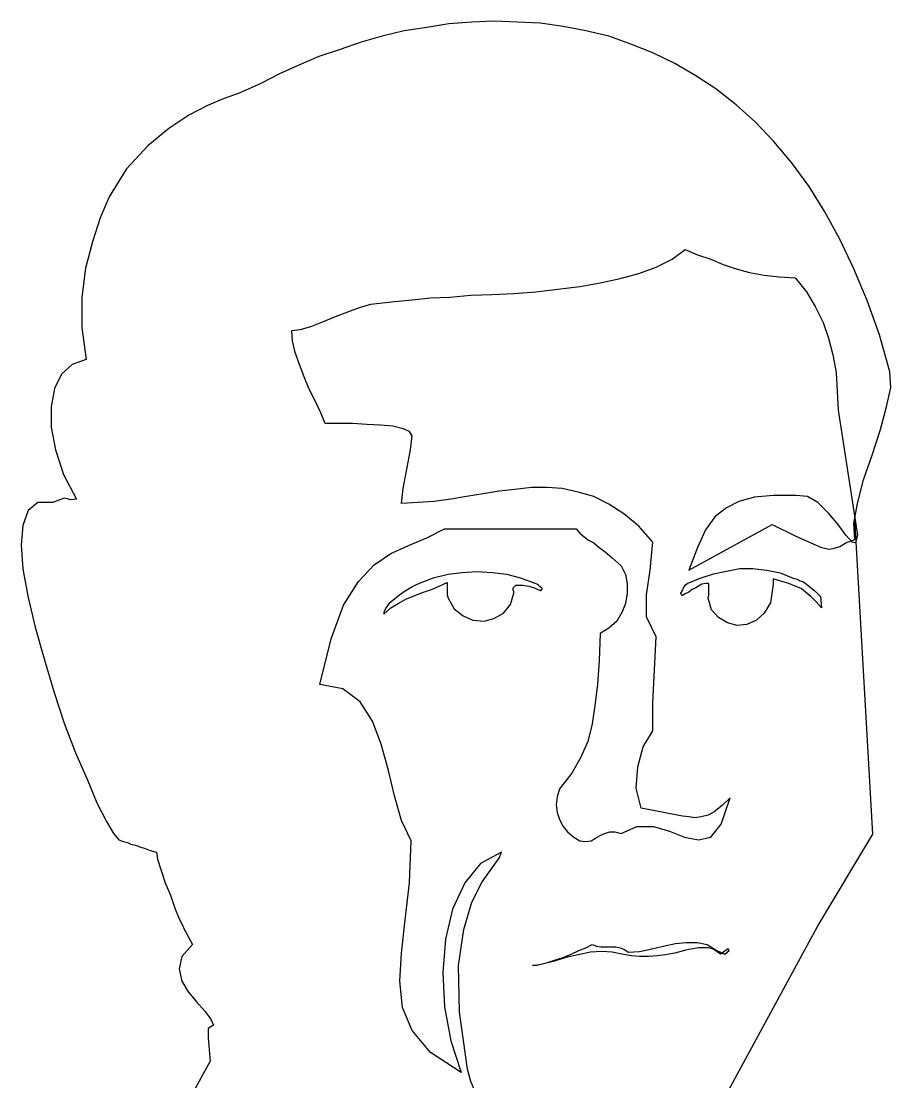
# Model space of a CAD drawing. Extents: x -3257 to 6743, y 13293 to 23293.
# Drawn here: x -648.1 to -437.8, y 14945.1 to 15201.6 of the extents above; entities that cross this region are included whole.
import ezdxf

# ---------------------------------------------------------------- set-up
doc = ezdxf.new("R2010")
doc.units = 0
doc.header["$LTSCALE"] = 1270
doc.header["$MEASUREMENT"] = 0
doc.layers.get('0').update_dxf_attribs({"linetype": 'CONTINUOUS'})

msp = doc.modelspace()

# ---------------------------------------------------------------- linework, layer by layer
at = {"linetype": 'Continuous'}
for p, q in [((-549.99, 15200.14), (-555.5, 15199.29)), ((-544.67, 15200.99), (-549.99, 15200.14)), ((-539.15, 15201.41), (-544.67, 15200.99)), ((-533.63, 15201.63), (-539.15, 15201.41)), ((-528.1, 15201.41), (-533.63, 15201.63)), ((-522.58, 15201.2), (-528.1, 15201.41)), ((-517.06, 15200.35), (-522.58, 15201.2)), ((-511.53, 15199.29), (-517.06, 15200.35)), ((-560.82, 15198.02), (-565.91, 15196.53)), ((-555.5, 15199.29), (-560.82, 15198.02)), ((-506.01, 15198.02), (-511.53, 15199.29)), ((-500.7, 15196.1), (-506.01, 15198.02)), ((-571.01, 15194.83), (-576.11, 15193.13)), ((-565.91, 15196.53), (-571.01, 15194.83)), ((-495.39, 15193.98), (-500.7, 15196.1)), ((-576.11, 15193.13), (-580.99, 15191)), ((-490.08, 15191.43), (-495.39, 15193.98)), ((-580.99, 15191), (-585.66, 15188.88)), ((-484.98, 15188.45), (-490.08, 15191.43)), ((-585.66, 15188.88), (-590.13, 15186.55)), ((-480.1, 15185.27), (-484.98, 15188.45)), ((-592.47, 15185.49), (-595.44, 15184.21)), ((-590.13, 15186.55), (-592.47, 15185.49)), ((-475.21, 15181.45), (-480.1, 15185.27)), ((-599.05, 15182.94), (-603.09, 15181.23)), ((-595.44, 15184.21), (-599.05, 15182.94)), ((-603.09, 15181.23), (-607.55, 15178.9)), ((-470.54, 15177.2), (-475.21, 15181.45)), ((-607.55, 15178.9), (-612.43, 15175.71)), ((-466.08, 15172.53), (-470.54, 15177.2)), ((-612.43, 15175.71), (-617.53, 15171.47)), ((-461.83, 15167.43), (-466.08, 15172.53)), ((-617.53, 15171.47), (-622.63, 15165.94)), ((-457.58, 15161.7), (-461.83, 15167.43)), ((-622.63, 15165.94), (-624.54, 15162.97)), ((-624.54, 15162.97), (-626.88, 15159.15)), ((-453.76, 15155.53), (-457.58, 15161.7)), ((-626.88, 15159.15), (-629, 15154.05)), ((-629, 15154.05), (-630.91, 15148.31)), ((-450.15, 15148.95), (-453.76, 15155.53)), ((-446.74, 15141.72), (-450.15, 15148.95)), ((-630.91, 15148.31), (-632.61, 15141.94)), ((-490.72, 15144.07), (-487.53, 15146.4)), ((-487.53, 15146.4), (-484.55, 15145.13)), ((-494.54, 15142.15), (-490.72, 15144.07)), ((-484.55, 15145.13), (-481.37, 15144.07)), ((-481.37, 15144.07), (-478.39, 15142.79)), ((-632.61, 15141.94), (-633.46, 15134.93)), ((-498.79, 15140.66), (-494.54, 15142.15)), ((-478.39, 15142.79), (-475.21, 15141.72)), ((-475.21, 15141.72), (-472.02, 15140.88)), ((-443.56, 15134.08), (-446.74, 15141.72)), ((-508.14, 15138.33), (-503.25, 15139.39)), ((-503.25, 15139.39), (-498.79, 15140.66)), ((-472.02, 15140.88), (-468.41, 15140.24)), ((-468.41, 15140.24), (-464.8, 15139.82)), ((-464.8, 15139.82), (-460.98, 15139.6)), ((-460.98, 15139.6), (-458.21, 15136.21)), ((-534.26, 15135.56), (-528.95, 15135.78)), ((-528.95, 15135.78), (-523.64, 15136.21)), ((-523.64, 15136.21), (-518.34, 15136.84)), ((-518.34, 15136.84), (-513.02, 15137.48)), ((-513.02, 15137.48), (-508.14, 15138.33)), ((-458.21, 15136.21), (-456.09, 15132.6)), ((-633.46, 15134.93), (-633.46, 15127.5)), ((-566.34, 15132.38), (-563.58, 15133.23)), ((-563.58, 15133.23), (-561.45, 15133.44)), ((-561.45, 15133.44), (-557.84, 15133.87)), ((-557.84, 15133.87), (-553.6, 15134.29)), ((-553.6, 15134.29), (-549.13, 15134.72)), ((-549.13, 15134.72), (-544.46, 15134.93)), ((-544.46, 15134.93), (-539.36, 15135.35)), ((-539.36, 15135.35), (-534.26, 15135.56)), ((-440.58, 15125.79), (-443.56, 15134.08)), ((-572.07, 15130.26), (-569.1, 15131.32)), ((-569.1, 15131.32), (-566.34, 15132.38)), ((-456.09, 15132.6), (-454.18, 15128.77)), ((-577.81, 15127.92), (-575.05, 15128.98)), ((-575.05, 15128.98), (-572.07, 15130.26)), ((-454.18, 15128.77), (-452.91, 15124.95)), ((-633.46, 15127.5), (-632.4, 15119.85)), ((-582.7, 15126.86), (-580.57, 15127.07)), ((-582.48, 15124.31), (-582.7, 15126.86)), ((-580.57, 15127.07), (-577.81, 15127.92)), ((-438.04, 15116.87), (-440.58, 15125.79)), ((-581.84, 15121.54), (-582.48, 15124.31)), ((-452.91, 15124.95), (-451.84, 15120.91)), ((-580.78, 15118.58), (-581.84, 15121.54)), ((-451.84, 15120.91), (-451, 15116.66)), ((-635.8, 15118.58), (-638.35, 15116.24)), ((-632.4, 15119.85), (-635.8, 15118.58)), ((-579.72, 15115.6), (-580.78, 15118.58)), ((-638.35, 15116.24), (-640.04, 15112.83)), ((-578.45, 15112.62), (-579.72, 15115.6)), ((-451, 15116.66), (-450.78, 15112.2)), ((-437.82, 15113.05), (-438.04, 15116.87)), ((-640.04, 15112.83), (-640.9, 15108.38)), ((-438.89, 15108.38), (-437.82, 15113.05)), ((-576.96, 15109.65), (-578.45, 15112.62)), ((-450.78, 15112.2), (-450.57, 15107.53)), ((-640.9, 15108.38), (-640.9, 15103.49)), ((-575.68, 15106.89), (-576.96, 15109.65)), ((-440.37, 15102.64), (-438.89, 15108.38)), ((-574.62, 15104.34), (-575.68, 15106.89)), ((-450.57, 15107.53), (-445.9, 15077.36)), ((-640.9, 15103.49), (-639.83, 15097.97)), ((-571.44, 15104.34), (-574.62, 15104.34)), ((-568.03, 15104.34), (-571.44, 15104.34)), ((-564.42, 15104.13), (-568.03, 15104.34)), ((-561.24, 15103.91), (-564.42, 15104.13)), ((-558.27, 15103.71), (-561.24, 15103.91)), ((-555.72, 15103.07), (-558.27, 15103.71)), ((-554.23, 15102.43), (-555.72, 15103.07)), ((-553.6, 15101.36), (-554.23, 15102.43)), ((-442.29, 15096.69), (-440.37, 15102.64)), ((-554.01, 15097.97), (-553.6, 15101.36)), ((-639.83, 15097.97), (-637.92, 15092.02)), ((-554.87, 15093.3), (-554.01, 15097.97)), ((-444.41, 15090.75), (-442.29, 15096.69)), ((-555.72, 15088.62), (-554.87, 15093.3)), ((-637.92, 15092.02), (-634.73, 15086.07)), ((-445.9, 15085.01), (-444.41, 15090.75)), ((-556.15, 15085.01), (-555.72, 15088.62)), ((-536.38, 15087.35), (-540.42, 15086.71)), ((-532.56, 15087.98), (-536.38, 15087.35)), ((-528.74, 15088.41), (-532.56, 15087.98)), ((-524.71, 15088.83), (-528.74, 15088.41)), ((-520.88, 15088.83), (-524.71, 15088.83)), ((-517.27, 15088.62), (-520.88, 15088.83)), ((-513.45, 15087.77), (-517.27, 15088.62)), ((-509.63, 15086.71), (-513.45, 15087.77)), ((-644.08, 15085.22), (-646.42, 15083.31)), ((-640.47, 15085.22), (-644.08, 15085.22)), ((-637.71, 15086.28), (-640.47, 15085.22)), ((-636.65, 15086.07), (-637.71, 15086.28)), ((-636.22, 15085.86), (-636.65, 15086.07)), ((-634.73, 15086.07), (-636.22, 15085.86)), ((-552.11, 15085.22), (-556.15, 15085.01)), ((-548.28, 15085.44), (-552.11, 15085.22)), ((-544.25, 15086.07), (-548.28, 15085.44)), ((-540.42, 15086.71), (-544.25, 15086.07)), ((-506.01, 15084.8), (-509.63, 15086.71)), ((-502.4, 15082.46), (-506.01, 15084.8)), ((-474.57, 15085.44), (-477.55, 15083.95)), ((-470.75, 15086.5), (-474.57, 15085.44)), ((-466.29, 15086.92), (-470.75, 15086.5)), ((-460.76, 15086.92), (-466.29, 15086.92)), ((-458, 15086.71), (-460.76, 15086.92)), ((-455.46, 15085.22), (-458, 15086.71)), ((-452.91, 15082.67), (-455.46, 15085.22)), ((-446.74, 15080.12), (-445.9, 15085.01)), ((-646.42, 15083.31), (-647.69, 15079.7)), ((-498.79, 15079.49), (-502.4, 15082.46)), ((-477.55, 15083.95), (-480.31, 15081.83)), ((-450.57, 15079.91), (-452.91, 15082.67)), ((-647.69, 15079.7), (-648.12, 15075.02)), ((-495.39, 15075.67), (-498.79, 15079.49)), ((-486.68, 15068.87), (-466.5, 15079.91)), ((-480.31, 15081.83), (-482.65, 15078.63)), ((-466.5, 15079.91), (-460.98, 15077.16)), ((-448.66, 15077.36), (-450.57, 15079.91)), ((-446.54, 15076.3), (-446.74, 15080.12)), ((-442.15, 15005.02), (-446.52, 15081.4)), ((-549.99, 15076.73), (-545.73, 15078.85)), ((-545.73, 15078.85), (-513.87, 15078.85)), ((-513.87, 15078.85), (-513.02, 15077.79)), ((-513.02, 15077.79), (-511.96, 15076.94)), ((-511.96, 15076.94), (-510.9, 15076.09)), ((-482.65, 15078.63), (-484.55, 15074.39)), ((-460.98, 15077.16), (-457.15, 15075.45)), ((-447.17, 15075.67), (-448.66, 15077.36)), ((-445.9, 15077.36), (-446.33, 15075.45)), ((-648.12, 15075.02), (-647.69, 15069.08)), ((-558.69, 15072.9), (-554.44, 15074.81)), ((-554.44, 15074.81), (-549.99, 15076.73)), ((-510.9, 15076.09), (-509.63, 15075.45)), ((-509.63, 15075.45), (-508.35, 15074.39)), ((-508.35, 15074.39), (-506.86, 15073.33)), ((-496.02, 15068.87), (-495.39, 15075.67)), ((-484.55, 15074.39), (-486.68, 15068.87)), ((-457.15, 15075.45), (-454.61, 15074.39)), ((-454.61, 15074.39), (-452.7, 15073.96)), ((-451.42, 15074.18), (-450.15, 15074.61)), ((-450.15, 15074.61), (-448.66, 15075.45)), ((-448.66, 15075.45), (-446.54, 15076.3)), ((-446.33, 15075.45), (-447.17, 15075.67)), ((-562.73, 15070.14), (-558.69, 15072.9)), ((-506.86, 15073.33), (-505.16, 15071.84)), ((-505.16, 15071.84), (-503.04, 15069.93)), ((-452.7, 15073.96), (-451.42, 15074.18)), ((-647.69, 15069.08), (-646.42, 15062.28)), ((-566.55, 15066.1), (-562.73, 15070.14)), ((-503.04, 15069.93), (-501.98, 15067.81)), ((-477.55, 15068.65), (-474.36, 15069.29)), ((-474.36, 15069.29), (-471.18, 15069.29)), ((-471.18, 15069.29), (-467.78, 15068.87)), ((-548.5, 15066.96), (-551.89, 15065.68)), ((-544.89, 15067.81), (-548.5, 15066.96)), ((-541.48, 15068.23), (-544.89, 15067.81)), ((-537.87, 15068.44), (-541.48, 15068.23)), ((-534.26, 15068.23), (-537.87, 15068.44)), ((-530.65, 15067.81), (-534.26, 15068.23)), ((-527.26, 15066.96), (-530.65, 15067.81)), ((-523.85, 15065.68), (-527.26, 15066.96)), ((-501.98, 15067.81), (-501.55, 15065.68)), ((-496.88, 15062.92), (-496.02, 15068.87)), ((-487.1, 15065.68), (-483.92, 15066.96)), ((-483.92, 15066.96), (-480.73, 15068.02)), ((-480.73, 15068.02), (-477.55, 15068.65)), ((-467.78, 15068.87), (-464.59, 15068.23)), ((-464.17, 15066.1), (-466.29, 15066.74)), ((-466.29, 15066.74), (-466.29, 15065.47)), ((-464.59, 15068.23), (-461.41, 15066.96)), ((-461.41, 15066.96), (-460.76, 15066.74)), ((-460.76, 15066.74), (-460.13, 15066.53)), ((-460.13, 15066.53), (-459.7, 15066.32)), ((-570.17, 15060.37), (-566.55, 15066.1)), ((-554.01, 15064.62), (-555.29, 15063.77)), ((-552.74, 15065.26), (-554.01, 15064.62)), ((-551.89, 15065.68), (-552.74, 15065.26)), ((-550.83, 15063.55), (-548.92, 15064.2)), ((-548.92, 15064.2), (-547.01, 15065.04)), ((-547.01, 15065.04), (-545.09, 15065.89)), ((-545.09, 15065.89), (-545.09, 15064.83)), ((-545.09, 15064.83), (-545.09, 15063.98)), ((-545.09, 15063.98), (-545.09, 15062.92)), ((-529.16, 15064.41), (-528.95, 15064.83)), ((-529.16, 15064.2), (-529.16, 15064.41)), ((-529.16, 15063.98), (-529.16, 15064.2)), ((-528.95, 15063.77), (-529.16, 15063.98)), ((-528.95, 15064.83), (-528.74, 15065.04)), ((-528.74, 15065.04), (-528.53, 15065.26)), ((-528.53, 15065.26), (-526.83, 15065.26)), ((-526.83, 15065.26), (-525.34, 15065.04)), ((-525.34, 15065.04), (-524.07, 15064.62)), ((-524.07, 15064.62), (-522.58, 15063.98)), ((-523.43, 15065.47), (-523.85, 15065.68)), ((-523.01, 15065.26), (-523.43, 15065.47)), ((-522.58, 15064.83), (-523.01, 15065.26)), ((-522.16, 15064.41), (-522.58, 15064.83)), ((-522.58, 15063.98), (-522.37, 15063.98)), ((-522.37, 15063.98), (-522.37, 15064.2)), ((-522.37, 15064.2), (-522.16, 15064.2)), ((-522.16, 15064.2), (-522.16, 15064.41)), ((-501.55, 15065.68), (-501.55, 15063.35)), ((-488.59, 15063.35), (-488.17, 15063.98)), ((-488.17, 15063.98), (-487.96, 15064.62)), ((-487.96, 15064.62), (-487.53, 15065.26)), ((-487.53, 15065.26), (-487.1, 15065.68)), ((-485.83, 15064.2), (-486.68, 15063.55)), ((-484.98, 15064.62), (-485.83, 15064.2)), ((-484.35, 15065.04), (-484.98, 15064.62)), ((-483.49, 15065.47), (-484.35, 15065.04)), ((-482.65, 15065.68), (-483.49, 15065.47)), ((-481.8, 15065.68), (-482.65, 15065.68)), ((-481.8, 15065.04), (-481.8, 15065.68)), ((-481.8, 15064.41), (-481.8, 15065.04)), ((-481.8, 15063.55), (-481.8, 15064.41)), ((-466.29, 15065.47), (-466.5, 15063.77)), ((-462.47, 15065.68), (-464.17, 15066.1)), ((-460.98, 15065.04), (-462.47, 15065.68)), ((-459.49, 15064.41), (-460.98, 15065.04)), ((-459.7, 15066.32), (-459.07, 15066.1)), ((-458.43, 15063.55), (-459.49, 15064.41)), ((-459.07, 15066.1), (-458.21, 15065.47)), ((-458.21, 15065.47), (-457.37, 15064.83)), ((-457.37, 15064.83), (-456.09, 15063.77)), ((-646.42, 15062.28), (-644.72, 15055.06)), ((-557.84, 15061.86), (-559.11, 15060.8)), ((-556.56, 15062.92), (-557.84, 15061.86)), ((-556.99, 15060.8), (-555.08, 15061.86)), ((-555.29, 15063.77), (-556.56, 15062.92)), ((-555.08, 15061.86), (-552.95, 15062.71)), ((-552.95, 15062.71), (-550.83, 15063.55)), ((-545.09, 15062.92), (-544.89, 15062.07)), ((-544.89, 15062.07), (-543.4, 15059.52)), ((-529.81, 15060.59), (-528.95, 15063.35)), ((-528.95, 15063.55), (-528.95, 15063.77)), ((-528.95, 15063.35), (-528.95, 15063.55)), ((-501.55, 15063.35), (-501.98, 15060.8)), ((-496.88, 15057.61), (-496.88, 15062.92)), ((-488.59, 15063.14), (-488.59, 15063.35)), ((-488.38, 15062.92), (-488.59, 15063.14)), ((-488.38, 15062.71), (-488.38, 15062.92)), ((-488.17, 15062.71), (-488.38, 15062.71)), ((-487.53, 15063.14), (-488.17, 15062.71)), ((-486.68, 15063.55), (-487.53, 15063.14)), ((-482.01, 15062.28), (-481.8, 15062.71)), ((-482.01, 15062.07), (-482.01, 15062.28)), ((-481.16, 15059.31), (-482.01, 15062.07)), ((-481.8, 15063.14), (-481.8, 15063.55)), ((-481.8, 15062.92), (-481.8, 15063.14)), ((-481.8, 15062.71), (-481.8, 15062.92)), ((-466.72, 15062.07), (-466.92, 15061)), ((-466.5, 15063.77), (-466.72, 15062.07)), ((-457.15, 15062.49), (-458.43, 15063.55)), ((-455.88, 15061.22), (-457.15, 15062.49)), ((-456.09, 15063.77), (-454.82, 15062.49)), ((-454.82, 15062.49), (-454.61, 15059.73)), ((-573.13, 15052.3), (-570.17, 15060.37)), ((-559.97, 15059.73), (-560.39, 15058.67)), ((-560.39, 15058.25), (-558.69, 15059.73)), ((-559.11, 15060.8), (-559.97, 15059.73)), ((-558.69, 15059.73), (-556.99, 15060.8)), ((-543.4, 15059.52), (-541.27, 15057.82)), ((-531.5, 15058.46), (-529.81, 15060.59)), ((-501.98, 15060.8), (-502.83, 15058.67)), ((-479.46, 15057.39), (-481.16, 15059.31)), ((-466.92, 15061), (-468.41, 15058.46)), ((-454.61, 15059.73), (-455.88, 15061.22)), ((-560.39, 15058.67), (-560.39, 15058.25)), ((-541.27, 15057.82), (-538.93, 15056.76)), ((-538.93, 15056.76), (-536.18, 15056.55)), ((-536.18, 15056.55), (-533.83, 15057.18)), ((-533.83, 15057.18), (-531.5, 15058.46)), ((-504.1, 15056.55), (-506.01, 15054.85)), ((-502.83, 15058.67), (-504.1, 15056.55)), ((-494.54, 15052.72), (-496.88, 15057.61)), ((-477.33, 15056.12), (-479.46, 15057.39)), ((-470.33, 15056.76), (-472.66, 15055.7)), ((-468.41, 15058.46), (-470.33, 15056.76)), ((-644.72, 15055.06), (-642.59, 15047.41)), ((-506.01, 15054.85), (-508.14, 15053.57)), ((-475, 15055.49), (-477.33, 15056.12)), ((-472.66, 15055.7), (-475, 15055.49)), ((-575.9, 15041.25), (-573.13, 15052.3)), ((-508.14, 15053.57), (-508.35, 15046.99)), ((-495.39, 15036.8), (-494.54, 15052.72)), ((-642.59, 15047.41), (-640.26, 15039.55)), ((-508.35, 15046.99), (-508.77, 15041.25)), ((-570.37, 15040.19), (-575.9, 15041.25)), ((-508.77, 15041.25), (-509.41, 15036.15)), ((-640.26, 15039.55), (-637.71, 15031.9)), ((-566.13, 15037), (-570.37, 15040.19)), ((-563.15, 15032.33), (-566.13, 15037)), ((-509.41, 15036.15), (-510.05, 15031.7)), ((-495.39, 15030), (-495.39, 15036.8)), ((-637.71, 15031.9), (-634.95, 15024.68)), ((-561.03, 15026.81), (-563.15, 15032.33)), ((-510.05, 15031.7), (-511.11, 15027.45)), ((-497.73, 15026.17), (-495.39, 15030)), ((-559.33, 15020.44), (-561.03, 15026.81)), ((-511.11, 15027.45), (-512.81, 15023.62)), ((-499, 15021.29), (-497.73, 15026.17)), ((-634.95, 15024.68), (-632.18, 15018.31)), ((-512.81, 15023.62), (-514.93, 15019.8)), ((-557.84, 15014.27), (-559.33, 15020.44)), ((-499.43, 15016.19), (-499, 15021.29)), ((-632.18, 15018.31), (-629.85, 15012.58)), ((-514.93, 15019.8), (-517.91, 15015.98)), ((-517.91, 15015.98), (-518.54, 15014.07)), ((-498.16, 15011.3), (-499.43, 15016.19)), ((-556.15, 15008.33), (-557.84, 15014.27)), ((-518.54, 15014.07), (-518.75, 15012.15)), ((-478.82, 15007.48), (-476.7, 15013.85)), ((-476.7, 15013.85), (-478.61, 15011.94)), ((-629.85, 15012.58), (-627.51, 15008.11)), ((-518.75, 15012.15), (-518.54, 15010.24)), ((-518.54, 15010.24), (-517.91, 15008.54)), ((-489.45, 15009.6), (-498.16, 15011.3)), ((-480.53, 15010.45), (-482.01, 15009.6)), ((-478.61, 15011.94), (-480.53, 15010.45)), ((-627.51, 15008.11), (-625.81, 15005.15)), ((-553.81, 15003.44), (-556.15, 15008.33)), ((-517.91, 15008.54), (-517.06, 15006.84)), ((-488.17, 15009.39), (-489.45, 15009.6)), ((-486.68, 15009.18), (-488.17, 15009.39)), ((-485.2, 15008.97), (-486.68, 15009.18)), ((-483.71, 15009.18), (-485.2, 15008.97)), ((-482.01, 15009.6), (-483.71, 15009.18)), ((-625.81, 15005.15), (-624.54, 15003.66)), ((-517.06, 15006.84), (-516, 15005.56)), ((-516, 15005.56), (-514.51, 15004.29)), ((-508.14, 15004.72), (-507.08, 15005.15)), ((-507.08, 15005.15), (-505.8, 15005.56)), ((-505.8, 15005.56), (-504.53, 15005.56)), ((-504.53, 15005.56), (-503.04, 15005.15)), ((-503.04, 15005.15), (-499.22, 15006.84)), ((-499.22, 15006.84), (-495.18, 15006.84)), ((-495.18, 15006.84), (-491.35, 15005.78)), ((-491.35, 15005.78), (-487.74, 15004.29)), ((-481.37, 15004.29), (-478.82, 15007.48)), ((-455.54, 14982.72), (-442.15, 15005.02)), ((-624.54, 15003.66), (-623.47, 15003.23)), ((-623.47, 15003.23), (-622.41, 15003.01)), ((-622.41, 15003.01), (-621.57, 15002.6)), ((-621.57, 15002.6), (-620.51, 15002.38)), ((-554.23, 14993.25), (-553.81, 15003.44)), ((-514.51, 15004.29), (-513.02, 15003.44)), ((-513.02, 15003.44), (-511.53, 15003.23)), ((-511.53, 15003.23), (-510.26, 15003.44)), ((-510.26, 15003.44), (-509.2, 15004.08)), ((-509.2, 15004.08), (-508.14, 15004.72)), ((-487.74, 15004.29), (-484.35, 15003.66)), ((-484.35, 15003.66), (-481.37, 15004.29)), ((-620.51, 15002.38), (-619.44, 15001.95)), ((-619.44, 15001.95), (-618.17, 15001.53)), ((-618.17, 15001.53), (-616.9, 15001.11)), ((-616.9, 15001.11), (-615.41, 15000.68)), ((-615.41, 15000.68), (-615.19, 14998.98)), ((-531.93, 15000.68), (-537.03, 14997.92)), ((-532.56, 14999.19), (-531.93, 15000.68)), ((-615.19, 14998.98), (-614.35, 14996.44)), ((-537.03, 14997.92), (-540.85, 14993.25)), ((-534.26, 14996.86), (-532.56, 14999.19)), ((-614.35, 14996.44), (-613.28, 14993.25)), ((-536.6, 14993.46), (-534.26, 14996.86)), ((-613.28, 14993.25), (-612, 14990.27)), ((-555.29, 14984.32), (-554.23, 14993.25)), ((-540.85, 14993.25), (-543.82, 14986.87)), ((-539.15, 14988.58), (-536.6, 14993.46)), ((-612, 14990.27), (-610.94, 14987.09)), ((-610.94, 14987.09), (-609.88, 14984.54)), ((-541.06, 14981.99), (-539.15, 14988.58)), ((-609.88, 14984.54), (-609.04, 14982.84)), ((-543.82, 14986.87), (-545.52, 14979.65)), ((-609.04, 14982.84), (-608.82, 14982.2)), ((-608.82, 14982.2), (-606.7, 14978.38)), ((-556.15, 14976.25), (-555.29, 14984.32)), ((-542.34, 14973.28), (-541.06, 14981.99)), ((-484.35, 14929.73), (-455.54, 14982.72)), ((-545.52, 14979.65), (-546.16, 14971.58)), ((-606.7, 14978.38), (-609.25, 14975.4)), ((-515.14, 14976.04), (-513.24, 14976.89)), ((-513.24, 14976.89), (-511.53, 14977.53)), ((-511.53, 14977.53), (-510.05, 14978.38)), ((-510.05, 14978.38), (-508.98, 14977.95)), ((-508.98, 14977.95), (-507.92, 14977.74)), ((-507.92, 14977.74), (-506.65, 14977.74)), ((-506.65, 14977.74), (-505.59, 14977.74)), ((-505.59, 14977.74), (-504.31, 14977.74)), ((-504.31, 14977.74), (-503.25, 14977.53)), ((-503.25, 14977.53), (-502.19, 14977.1)), ((-502.19, 14977.1), (-501.34, 14976.46)), ((-498.57, 14976.68), (-495.61, 14977.32)), ((-495.61, 14977.32), (-492.84, 14977.95)), ((-492.84, 14977.95), (-489.87, 14978.59)), ((-487.74, 14976.89), (-490.08, 14976.25)), ((-489.87, 14978.59), (-487.32, 14978.8)), ((-486.68, 14977.1), (-487.74, 14976.89)), ((-487.32, 14978.8), (-484.55, 14978.8)), ((-485.62, 14977.32), (-486.68, 14977.1)), ((-484.35, 14977.53), (-485.62, 14977.32)), ((-484.55, 14978.8), (-482.22, 14978.38)), ((-483.28, 14977.53), (-484.35, 14977.53)), ((-482.01, 14977.53), (-483.28, 14977.53)), ((-482.22, 14978.38), (-479.88, 14976.89)), ((-480.94, 14977.32), (-482.01, 14977.53)), ((-479.88, 14976.68), (-480.94, 14977.32)), ((-479.88, 14976.89), (-477.98, 14976.04)), ((-477.12, 14977.32), (-479.04, 14976.04)), ((-477.98, 14976.04), (-476.91, 14976.89)), ((-476.91, 14976.89), (-477.12, 14977.32)), ((-609.25, 14975.4), (-609.88, 14972.43)), ((-556.56, 14969.46), (-556.15, 14976.25)), ((-519.18, 14974.34), (-521.52, 14973.71)), ((-521.09, 14973.91), (-519.18, 14974.56)), ((-519.18, 14974.56), (-517.06, 14975.19)), ((-516.42, 14975.19), (-519.18, 14974.34)), ((-517.06, 14975.19), (-515.14, 14976.04)), ((-513.45, 14975.83), (-516.42, 14975.19)), ((-510.47, 14976.46), (-513.45, 14975.83)), ((-507.71, 14976.68), (-510.47, 14976.46)), ((-505.16, 14976.46), (-507.71, 14976.68)), ((-502.83, 14976.04), (-505.16, 14976.46)), ((-500.49, 14975.62), (-502.83, 14976.04)), ((-501.34, 14976.46), (-498.57, 14976.68)), ((-498.57, 14975.4), (-500.49, 14975.62)), ((-496.45, 14975.4), (-498.57, 14975.4)), ((-494.33, 14975.62), (-496.45, 14975.4)), ((-492.42, 14975.83), (-494.33, 14975.62)), ((-490.08, 14976.25), (-492.42, 14975.83)), ((-479.04, 14976.04), (-479.88, 14976.68)), ((-609.88, 14972.43), (-609.25, 14969.46)), ((-542.12, 14962.02), (-542.34, 14973.28)), ((-524.49, 14973.28), (-522.79, 14973.5)), ((-523.43, 14973.28), (-524.49, 14973.28)), ((-521.52, 14973.71), (-523.43, 14973.28)), ((-522.79, 14973.5), (-521.09, 14973.91)), ((-609.25, 14969.46), (-607.76, 14966.91)), ((-555.93, 14963.08), (-556.56, 14969.46)), ((-546.16, 14971.58), (-545.73, 14963.3)), ((-607.76, 14966.91), (-605.63, 14964.36)), ((-605.63, 14964.36), (-603.72, 14962.24)), ((-603.72, 14962.24), (-602.23, 14960.32)), ((-553.6, 14957.56), (-555.93, 14963.08)), ((-545.73, 14963.3), (-544.25, 14955.01)), ((-540.21, 14948.22), (-542.12, 14962.02)), ((-601.6, 14958.83), (-602.88, 14957.99)), ((-602.23, 14960.32), (-601.6, 14958.83)), ((-602.88, 14957.99), (-602.88, 14955.86)), ((-549.13, 14952.25), (-553.6, 14957.56)), ((-602.88, 14955.86), (-602.66, 14952.89)), ((-544.25, 14955.01), (-541.7, 14947.36)), ((-602.66, 14952.89), (-602.45, 14950.12)), ((-541.7, 14947.36), (-549.13, 14952.25)), ((-602.45, 14950.12), (-606.06, 14943.54)), ((-539.36, 14945.24), (-540.21, 14948.22)), ((-538.51, 14943.12), (-539.36, 14945.24))]:
    msp.add_line(p, q, dxfattribs=at)

doc.saveas('drawing.dxf')
